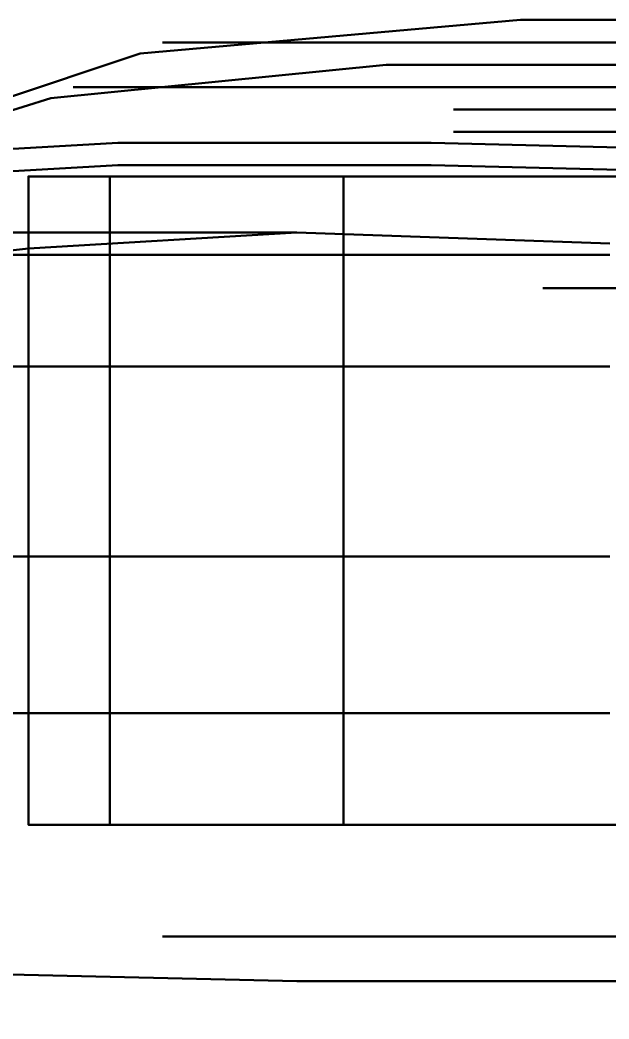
# Model space of a CAD drawing. Header units: inches. Extents: x 297.28 to 301.23, y -10.28 to -8.52.
# Drawn here: x 300.1885 to 300.3558, y -8.8479 to -8.5641 of the extents above; entities that cross this region are included whole.
import ezdxf

# ---------------------------------------------------------------- set-up
doc = ezdxf.new("R2010")
doc.units = ezdxf.units.IN
doc.header["$MEASUREMENT"] = 0
for name, color, linetype, lineweight in [('Ford-chasis', 1, 'CONTINUOUS', 50), ('Ford-gomas', 3, 'CONTINUOUS', 50), ('Ford-Llantas-3D', 4, 'CONTINUOUS', 50)]:
    doc.layers.add(name, color=color, linetype=linetype, lineweight=lineweight)

msp = doc.modelspace()

# ---------------------------------------------------------------- linework, layer by layer
at = {"layer": 'Ford-chasis', "linetype": 'ByBlock'}
for points, invisible_edges in [([(300.29254, -8.57681, 0.6442), (300.33064, -8.56411, 0.6442), (300.22269, -8.57363, 0.56165), (300.19729, -8.58633, 0.56165)], 5), ([(300.41954, -8.56411, 0.6823), (300.41954, -8.57681, 0.7077), (300.29254, -8.57681, 0.6442), (300.33064, -8.56411, 0.6442)], 5), ([(300.22269, -8.57363, 0.56165), (300.19729, -8.58633, 0.56165), (300.14649, -8.60221, 0.4664), (300.16554, -8.59268, 0.4664)], 5), ([(300.29254, -8.57681, 0.6442), (300.21634, -8.59903, 0.6442), (300.15919, -8.60221, 0.56165), (300.19729, -8.58633, 0.56165)], 5), ([(300.30524, -8.59903, 0.7077), (300.41954, -8.57681, 0.7077), (300.29254, -8.57681, 0.6442), (300.21634, -8.59903, 0.6442)], 5), ([(300.53384, -8.57636, 0.72675), (300.43859, -8.60221, 0.75215), (300.30524, -8.59903, 0.7077), (300.41954, -8.57681, 0.7077)], 5), ([(300.15919, -8.60221, 0.56165), (300.19729, -8.58633, 0.56165), (300.14649, -8.60221, 0.4664), (300.11474, -8.61808, 0.4664)], 5), ([(300.21634, -8.59903, 0.6442), (300.19094, -8.62903, 0.6442), (300.13379, -8.63548, 0.56165), (300.15919, -8.60221, 0.56165)], 5), ([(300.26714, -8.62443, 0.7077), (300.30524, -8.59903, 0.7077), (300.21634, -8.59903, 0.6442), (300.19094, -8.62903, 0.6442)], 5), ([(300.43859, -8.60221, 0.75215), (300.35604, -8.62761, 0.75215), (300.26714, -8.62443, 0.7077), (300.30524, -8.59903, 0.7077)], 5), ([(300.05759, -8.63224, 0.59975), (300.19094, -8.62903, 0.6442), (300.12109, -8.62443, 0.7077)], 11), ([(300.12109, -8.62443, 0.7077), (300.26714, -8.62443, 0.7077), (300.26714, -8.63078, 0.77755), (300.12109, -8.63078, 0.77539)], 10), ([(300.26714, -8.62443, 0.7077), (300.19094, -8.62903, 0.6442), (300.12109, -8.62443, 0.7077), (300.26714, -8.62443, 0.7077)], 2), ([(300.35604, -8.62761, 0.75215), (300.26714, -8.62443, 0.7077), (300.26714, -8.63078, 0.77755), (300.35604, -8.63078, 0.77755)], 10), ([(300.13379, -8.63548, 0.56165), (300.07029, -8.63324, 0.58705), (300.05759, -8.63224, 0.59975), (300.19094, -8.62903, 0.6442)], 5), ([(300.26714, -8.63078, 0.77755), (300.12109, -8.63078, 0.77539), (300.12109, -8.66253, 0.81876), (300.26714, -8.66253, 0.822)], 10), ([(300.26714, -8.63078, 0.77755), (300.35604, -8.63078, 0.77755), (300.35604, -8.66253, 0.822), (300.26714, -8.66253, 0.822)], 10), ([(300.12109, -8.66253, 0.81876), (300.26714, -8.66253, 0.822), (300.26714, -8.71651, 0.84632), (300.12109, -8.71651, 0.84321)], 10), ([(300.35604, -8.66253, 0.822), (300.26714, -8.66253, 0.822), (300.26714, -8.71651, 0.84632), (300.35604, -8.71651, 0.84656)], 10), ([(300.26714, -8.71651, 0.84632), (300.12109, -8.71651, 0.84321), (300.12109, -8.76096, 0.85065), (300.26714, -8.76096, 0.85375)], 10), ([(300.26714, -8.71651, 0.84632), (300.35604, -8.71651, 0.84656), (300.35604, -8.76096, 0.85375), (300.26714, -8.76096, 0.85375)], 10), ([(300.26714, -8.76096, 0.85375), (300.26714, -8.78953, 0.85375), (300.13379, -8.78953, 0.85065), (300.12109, -8.76096, 0.85065)], 7), ([(300.40366, -8.78953, 0.85375), (300.35604, -8.76096, 0.85375), (300.26714, -8.76096, 0.85375), (300.26714, -8.78953, 0.85375)], 13), ([(300.26714, -8.83716, 0.84632), (300.13379, -8.83398, 0.84321), (300.13379, -8.78953, 0.85065), (300.26714, -8.78953, 0.85375)], 14), ([(300.26714, -8.83716, 0.84632), (300.40366, -8.83716, 0.84656), (300.40366, -8.78953, 0.85375), (300.26714, -8.78953, 0.85375)], 14), ([(300.13379, -8.87908, 0.82651), (300.26714, -8.88868, 0.82518), (300.26714, -8.83716, 0.84632), (300.13379, -8.83398, 0.84321)], 10), ([(300.40366, -8.89503, 0.822), (300.26714, -8.88868, 0.82518), (300.26714, -8.83716, 0.84632), (300.40366, -8.83716, 0.84656)], 10)]:
    msp.add_3dface(points, dxfattribs=dict(at, invisible_edges=invisible_edges))
at = {"layer": 'Ford-chasis', "invisible_edges": 5}
for points in [[(300.21634, -9.02448, 0.6442), (300.21634, -8.60538, 0.6442), (300.15919, -8.60856, 0.56165), (300.15919, -9.02448, 0.56165)], [(300.30524, -8.60538, 0.7077), (300.30524, -9.02448, 0.7077), (300.21634, -9.02448, 0.6442), (300.21634, -8.60538, 0.6442)], [(300.43859, -9.02448, 0.75215), (300.43859, -8.60856, 0.75215), (300.30524, -8.60538, 0.7077), (300.30524, -9.02448, 0.7077)]]:
    msp.add_3dface(points, dxfattribs=at)
at = {"layer": 'Ford-gomas', "invisible_edges": 5}
for points in [[(300.22904, -8.57046, 0.3429), (300.20364, -8.58316, 0.3429), (300.22593, -8.58316, 0.46218), (300.24962, -8.57046, 0.45301)], [(300.24962, -8.57046, 0.23279), (300.22593, -8.58316, 0.22362), (300.20364, -8.58316, 0.3429), (300.22904, -8.57046, 0.3429)], [(300.30859, -8.57046, 0.13756), (300.28982, -8.58316, 0.12045), (300.22593, -8.58316, 0.22362), (300.24962, -8.57046, 0.23279)], [(300.24962, -8.57046, 0.45301), (300.22593, -8.58316, 0.46218), (300.28982, -8.58316, 0.56535), (300.30859, -8.57046, 0.54824)], [(300.28515, -8.57046, 0.24656), (300.24962, -8.57046, 0.23279), (300.22904, -8.57046, 0.3429), (300.26714, -8.57046, 0.3429)], [(300.26714, -8.57046, 0.3429), (300.22904, -8.57046, 0.3429), (300.24962, -8.57046, 0.45301), (300.28515, -8.57046, 0.43924)], [(300.33674, -8.57046, 0.16323), (300.30859, -8.57046, 0.13756), (300.24962, -8.57046, 0.23279), (300.28515, -8.57046, 0.24656)], [(300.28515, -8.57046, 0.43924), (300.24962, -8.57046, 0.45301), (300.30859, -8.57046, 0.54824), (300.33674, -8.57046, 0.52257)], [(300.31475, -8.58316, 0.25803), (300.28515, -8.57046, 0.24656), (300.26714, -8.57046, 0.3429), (300.29889, -8.58316, 0.3429)], [(300.29889, -8.58316, 0.3429), (300.26714, -8.57046, 0.3429), (300.28515, -8.57046, 0.43924), (300.31475, -8.58316, 0.42777)], [(300.36021, -8.58316, 0.18462), (300.33674, -8.57046, 0.16323), (300.28515, -8.57046, 0.24656), (300.31475, -8.58316, 0.25803)], [(300.31475, -8.58316, 0.42777), (300.28515, -8.57046, 0.43924), (300.33674, -8.57046, 0.52257), (300.36021, -8.58316, 0.50119)], [(300.39798, -8.57046, 0.07005), (300.38665, -8.58316, 0.04732), (300.28982, -8.58316, 0.12045), (300.30859, -8.57046, 0.13756)], [(300.30859, -8.57046, 0.54824), (300.28982, -8.58316, 0.56535), (300.38665, -8.58316, 0.63848), (300.39798, -8.57046, 0.61575)], [(300.41496, -8.57046, 0.10416), (300.39798, -8.57046, 0.07005), (300.30859, -8.57046, 0.13756), (300.33674, -8.57046, 0.16323)], [(300.33674, -8.57046, 0.52257), (300.30859, -8.57046, 0.54824), (300.39798, -8.57046, 0.61575), (300.41496, -8.57046, 0.58164)], [(300.36021, -8.58316, 0.50119), (300.33674, -8.57046, 0.52257), (300.41496, -8.57046, 0.58164), (300.42911, -8.58316, 0.55322)], [(300.42911, -8.58316, 0.13258), (300.41496, -8.57046, 0.10416), (300.33674, -8.57046, 0.16323), (300.36021, -8.58316, 0.18462)], [(300.20364, -8.58316, 0.3429), (300.19094, -8.60856, 0.3429), (300.21409, -8.60856, 0.46677), (300.22593, -8.58316, 0.46218)], [(300.22593, -8.58316, 0.22362), (300.21409, -8.60856, 0.21903), (300.19094, -8.60856, 0.3429), (300.20364, -8.58316, 0.3429)], [(300.22593, -8.58316, 0.46218), (300.21409, -8.60856, 0.46677), (300.28043, -8.60856, 0.57391), (300.28982, -8.58316, 0.56535)], [(300.28982, -8.58316, 0.12045), (300.28043, -8.60856, 0.11189), (300.21409, -8.60856, 0.21903), (300.22593, -8.58316, 0.22362)], [(300.38665, -8.58316, 0.04732), (300.38099, -8.60856, 0.03595), (300.28043, -8.60856, 0.11189), (300.28982, -8.58316, 0.12045)], [(300.28982, -8.58316, 0.56535), (300.28043, -8.60856, 0.57391), (300.38099, -8.60856, 0.64985), (300.38665, -8.58316, 0.63848)], [(300.3266, -8.59586, 0.26261), (300.31475, -8.58316, 0.25803), (300.29889, -8.58316, 0.3429), (300.31159, -8.59586, 0.3429)], [(300.31159, -8.59586, 0.3429), (300.29889, -8.58316, 0.3429), (300.31475, -8.58316, 0.42777), (300.3266, -8.59586, 0.42319)], [(300.3266, -8.59586, 0.42319), (300.31475, -8.58316, 0.42777), (300.36021, -8.58316, 0.50119), (300.36959, -8.59586, 0.49263)], [(300.36959, -8.59586, 0.19317), (300.36021, -8.58316, 0.18462), (300.31475, -8.58316, 0.25803), (300.3266, -8.59586, 0.26261)], [(300.19094, -8.79271, 0.3429), (300.22904, -8.82446, 0.3429), (300.24962, -8.82446, 0.45301), (300.21409, -8.79271, 0.46677)], [(300.21409, -8.79271, 0.21903), (300.24962, -8.82446, 0.23279), (300.22904, -8.82446, 0.3429), (300.19094, -8.79271, 0.3429)], [(300.28043, -8.79271, 0.11189), (300.30859, -8.82446, 0.13756), (300.24962, -8.82446, 0.23279), (300.21409, -8.79271, 0.21903)], [(300.21409, -8.79271, 0.46677), (300.24962, -8.82446, 0.45301), (300.30859, -8.82446, 0.54824), (300.28043, -8.79271, 0.57391)], [(300.38099, -8.79271, 0.03595), (300.39798, -8.82446, 0.07005), (300.30859, -8.82446, 0.13756), (300.28043, -8.79271, 0.11189)], [(300.28043, -8.79271, 0.57391), (300.30859, -8.82446, 0.54824), (300.39798, -8.82446, 0.61575), (300.38099, -8.79271, 0.64985)], [(300.24962, -8.82446, 0.23279), (300.30883, -8.82446, 0.25573), (300.29254, -8.82446, 0.3429), (300.22904, -8.82446, 0.3429)], [(300.22904, -8.82446, 0.3429), (300.29254, -8.82446, 0.3429), (300.30883, -8.82446, 0.43007), (300.24962, -8.82446, 0.45301)], [(300.30859, -8.82446, 0.13756), (300.35551, -8.82446, 0.18034), (300.30883, -8.82446, 0.25573), (300.24962, -8.82446, 0.23279)], [(300.24962, -8.82446, 0.45301), (300.30883, -8.82446, 0.43007), (300.35551, -8.82446, 0.50546), (300.30859, -8.82446, 0.54824)], [(300.39798, -8.82446, 0.07005), (300.42628, -8.82446, 0.1269), (300.35551, -8.82446, 0.18034), (300.30859, -8.82446, 0.13756)], [(300.30859, -8.82446, 0.54824), (300.35551, -8.82446, 0.50546), (300.42628, -8.82446, 0.5589), (300.39798, -8.82446, 0.61575)]]:
    msp.add_3dface(points, dxfattribs=at)
at = {"layer": 'Ford-gomas'}
for points in [[(300.19094, -8.60856, 0.3429), (300.19094, -8.79271, 0.3429), (300.21409, -8.79271, 0.46677), (300.21409, -8.60856, 0.46677)], [(300.21409, -8.60856, 0.21903), (300.21409, -8.79271, 0.21903), (300.19094, -8.79271, 0.3429), (300.19094, -8.60856, 0.3429)], [(300.21409, -8.60856, 0.46677), (300.21409, -8.79271, 0.46677), (300.28043, -8.79271, 0.57391), (300.28043, -8.60856, 0.57391)], [(300.28043, -8.60856, 0.11189), (300.28043, -8.79271, 0.11189), (300.21409, -8.79271, 0.21903), (300.21409, -8.60856, 0.21903)], [(300.38099, -8.60856, 0.03595), (300.38099, -8.79271, 0.03595), (300.28043, -8.79271, 0.11189), (300.28043, -8.60856, 0.11189)], [(300.28043, -8.60856, 0.57391), (300.28043, -8.79271, 0.57391), (300.38099, -8.79271, 0.64985), (300.38099, -8.60856, 0.64985)]]:
    msp.add_3dface(points, dxfattribs=at)
at = {"layer": 'Ford-Llantas-3D', "invisible_edges": 5}
for points in [[(300.3266, -8.58951, 0.26261), (300.34436, -8.59586, 0.2695), (300.33064, -8.59586, 0.3429), (300.31159, -8.58951, 0.3429)], [(300.31159, -8.58951, 0.3429), (300.33064, -8.59586, 0.3429), (300.34436, -8.59586, 0.4163), (300.3266, -8.58951, 0.42319)], [(300.3266, -8.58951, 0.42319), (300.34436, -8.59586, 0.4163), (300.38367, -8.59586, 0.4798), (300.36959, -8.58951, 0.49263)], [(300.36959, -8.58951, 0.19317), (300.38367, -8.59586, 0.20601), (300.34436, -8.59586, 0.2695), (300.3266, -8.58951, 0.26261)], [(300.33064, -8.59586, 0.3429), (300.33699, -8.64031, 0.3429), (300.35028, -8.64031, 0.41401), (300.34436, -8.59586, 0.4163)], [(300.34436, -8.59586, 0.2695), (300.35028, -8.64031, 0.27179), (300.33699, -8.64031, 0.3429), (300.33064, -8.59586, 0.3429)], [(300.34436, -8.59586, 0.4163), (300.35028, -8.64031, 0.41401), (300.38836, -8.64031, 0.47552), (300.38367, -8.59586, 0.4798)], [(300.38367, -8.59586, 0.20601), (300.38836, -8.64031, 0.21028), (300.35028, -8.64031, 0.27179), (300.34436, -8.59586, 0.2695)], [(300.33699, -8.64031, 0.3429), (300.35604, -8.64031, 0.3429), (300.36804, -8.64031, 0.40713), (300.35028, -8.64031, 0.41401)], [(300.35028, -8.64031, 0.27179), (300.36804, -8.64031, 0.27867), (300.35604, -8.64031, 0.3429), (300.33699, -8.64031, 0.3429)], [(300.35028, -8.64031, 0.41401), (300.36804, -8.64031, 0.40713), (300.40244, -8.64031, 0.46268), (300.38836, -8.64031, 0.47552)], [(300.38836, -8.64031, 0.21028), (300.40244, -8.64031, 0.22312), (300.36804, -8.64031, 0.27867), (300.35028, -8.64031, 0.27179)]]:
    msp.add_3dface(points, dxfattribs=at)

doc.saveas('drawing.dxf')
